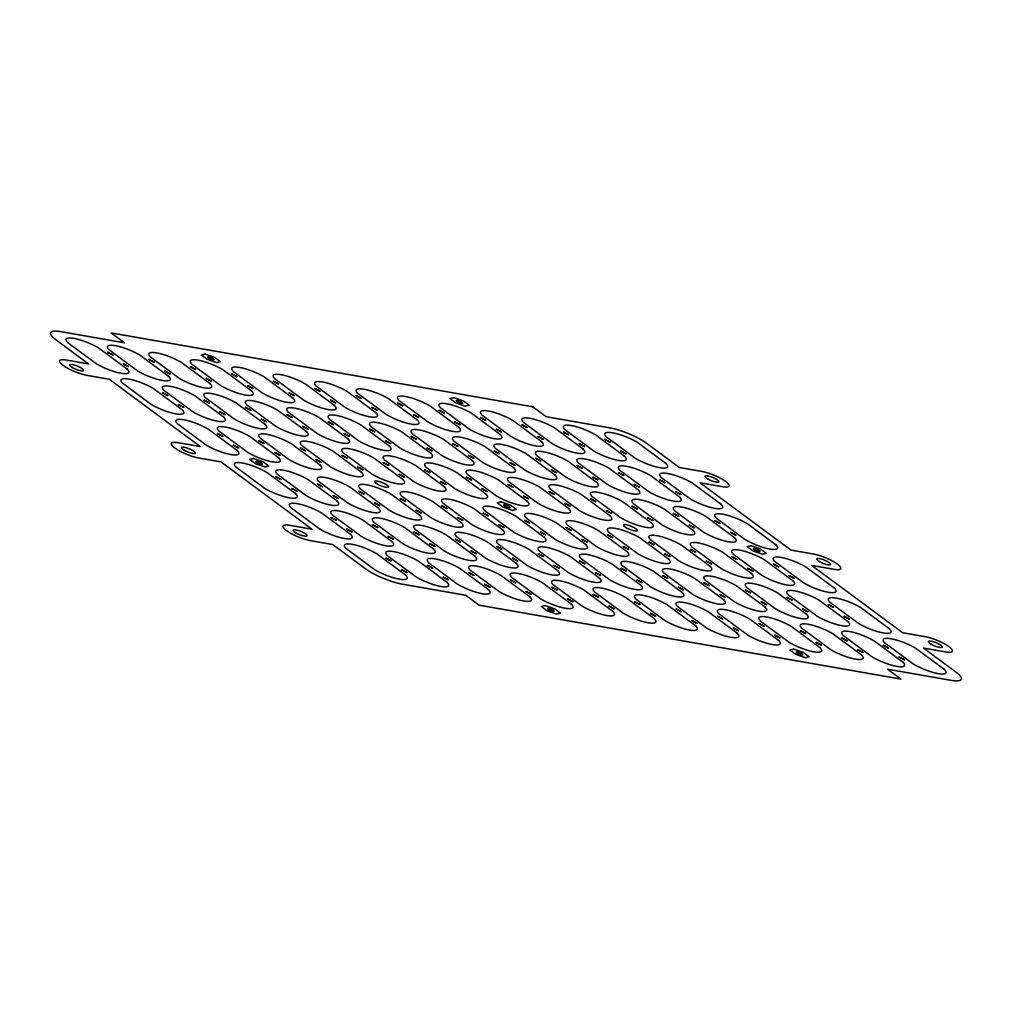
<?xml version="1.0" encoding="UTF-8"?>
<svg xmlns="http://www.w3.org/2000/svg" width="1012" height="1012" viewBox="0 0 1012 1012"><rect width="100%" height="100%" fill="white"/><g stroke="black" fill="none" stroke-linecap="round" stroke-linejoin="round"><path stroke-width="1.5" d="M107.601 352.214L112.838 354.984L107.601 352.214M123.388 363.89L128.625 366.673L123.401 363.865M149.042 359.475L154.267 362.283L149.08 359.424M164.829 371.151L170.067 373.934L164.829 371.151M162.59 392.896L167.828 395.667L162.603 392.858M178.378 404.572L183.615 407.343L178.378 404.572M190.496 366.736L195.721 369.544L190.534 366.686M206.284 378.425L211.508 381.22L206.321 378.374M204.032 400.157L209.269 402.928L204.032 400.157M219.819 411.833L225.043 414.642L219.857 411.783M217.58 433.566L222.817 436.349L217.593 433.541M231.938 373.997L237.162 376.806L231.976 373.959M233.367 445.255L238.592 448.05L233.405 445.204M247.725 385.686L252.949 388.481L247.763 385.635M245.486 407.419L250.723 410.189L245.486 407.419M261.273 419.094L266.51 421.877L261.286 419.069M259.021 440.84L264.246 443.635L259.059 440.789M273.392 381.271L278.629 384.041L273.404 381.246M274.821 452.516L280.058 455.286L274.834 452.49M289.179 392.947L294.403 395.755L289.217 392.896M286.927 414.68L292.164 417.463L286.927 414.68M276.023 476.804L281.247 479.612L276.061 476.753M302.714 426.368L307.964 429.139L302.714 426.368M291.81 488.48L297.047 491.263L291.81 488.48M300.475 448.101L305.7 450.897L300.513 448.05M314.833 388.532L320.07 391.302L314.846 388.507M316.263 459.777L321.5 462.56L316.275 459.752M330.62 400.208L335.857 402.991L330.633 400.183M328.381 421.953L333.606 424.749L328.419 421.903M317.464 484.065L322.689 486.873L317.502 484.014M344.169 433.629L349.393 436.425L344.207 433.579M333.264 495.753L338.489 498.549L333.302 495.703M341.917 455.362L347.154 458.145L341.929 455.337M331.013 517.486L336.25 520.257L331.013 517.486M356.287 395.793L361.512 398.601L356.325 395.743M357.717 467.038L362.954 469.821L357.717 467.038M346.8 529.162L352.037 531.945L346.8 529.162M372.074 407.482L377.299 410.277L372.112 407.431M369.823 429.214L375.06 431.985L369.835 429.189M358.918 491.339L364.156 494.109L358.931 491.301M385.61 440.89L390.834 443.699L385.648 440.84M374.706 503.015L379.93 505.81L374.744 502.964M383.371 462.623L388.608 465.406L383.371 462.623M372.467 524.747L377.704 527.53L372.467 524.747M397.729 403.054L402.966 405.837L397.741 403.029M399.158 474.312L404.395 477.082L399.158 474.312M388.254 536.423L393.491 539.206L388.266 536.398M386.002 558.169L391.227 560.964L386.04 558.118M413.516 414.743L418.74 417.539L413.554 414.692M411.277 436.476L416.514 439.246L411.289 436.45M400.36 498.6L405.597 501.37L400.385 498.574M401.789 569.845L407.039 572.615L401.815 569.819M427.064 448.152L432.288 450.96L427.102 448.101M416.16 510.276L421.384 513.084L416.198 510.225M424.812 469.897L430.049 472.667L424.812 469.897M413.908 532.008L419.145 534.791L413.908 532.008M439.183 410.328L444.42 413.098L439.195 410.29M440.612 481.573L445.849 484.343L440.612 481.573M429.695 543.697L434.932 546.467L429.695 543.697M427.456 565.43L432.681 568.225L427.494 565.379M454.97 422.004L460.207 424.774L454.983 421.979M452.718 443.737L457.955 446.52L452.731 443.711M441.814 505.861L447.038 508.669L441.852 505.81M443.243 577.106L448.48 579.889L443.256 577.08M468.505 455.425L473.742 458.196L468.531 455.387M457.601 517.537L462.838 520.32L457.614 517.511M466.266 477.158L471.503 479.928L466.266 477.158M455.362 539.282L460.574 542.078L455.387 539.232M480.624 417.589L485.849 420.385L480.662 417.539M482.054 488.834L487.278 491.642L482.091 488.783M471.149 550.958L476.374 553.754L471.187 550.907M468.898 572.691L474.135 575.474L468.91 572.665M496.411 429.265L501.648 432.048L496.424 429.24M494.172 450.998L499.397 453.806L494.21 450.947M483.255 513.122L488.48 515.93L483.293 513.071M484.685 584.379L489.922 587.15L484.685 584.379M509.959 462.686L515.197 465.457L509.972 462.661M499.055 524.811L504.28 527.606L499.093 524.76M507.708 484.419L512.945 487.189L507.708 484.419M496.803 546.543L502.041 549.314L496.816 546.518M522.078 424.85L527.315 427.621L522.091 424.825M523.508 496.095L528.719 498.903L523.533 496.044M512.591 558.219L517.815 561.027L512.629 558.169M510.352 579.952L515.589 582.735L510.352 579.952M537.865 436.526L543.102 439.309L537.865 436.526M535.614 458.272L540.851 461.042L535.626 458.246M524.709 520.383L529.946 523.166L524.722 520.358M526.139 591.64L531.376 594.411L526.139 591.64M551.401 469.947L556.625 472.756L551.439 469.897M540.497 532.072L545.721 534.867L540.534 532.021M549.162 491.68L554.399 494.463L549.174 491.655M538.257 553.804L543.495 556.575L538.27 553.779M563.52 432.111L568.757 434.894L563.532 432.086M564.949 503.369L570.173 506.164L564.987 503.318M554.045 565.48L559.282 568.263L554.057 565.455M551.793 587.226L557.03 589.996L551.793 587.226M579.307 443.8L584.544 446.57L579.307 443.8M577.068 465.533L582.305 468.303L577.068 465.533M566.151 527.657L571.388 530.427L566.151 527.657M567.58 598.902L572.817 601.672L567.58 598.902M592.855 477.209L598.092 479.992L592.868 477.183M581.951 539.333L587.188 542.103L581.963 539.307M590.603 498.941L595.84 501.724L590.616 498.916M579.699 561.065L584.923 563.874L579.737 561.015M604.961 439.385L610.211 442.155L604.986 439.347M606.403 510.63L611.64 513.4L606.416 510.605M595.486 572.754L600.723 575.524L595.499 572.729M593.247 594.487L598.484 597.257L593.247 594.487M620.761 451.061L625.998 453.831L620.761 451.061M618.509 472.794L623.746 475.577L618.522 472.768M607.605 534.918L612.829 537.714L607.643 534.867M609.034 606.163L614.259 608.971L609.072 606.112M634.296 484.47L639.533 487.253L634.309 484.444M623.392 546.594L628.629 549.377L623.405 546.569M632.057 506.215L637.282 509.011L632.095 506.164M621.14 568.327L626.365 571.135L621.178 568.289M647.844 517.891L653.082 520.661L647.857 517.866M636.94 580.015L642.177 582.785L636.953 579.99M634.688 601.748L639.926 604.518L634.688 601.748M659.963 480.055L665.2 482.838L659.976 480.03M649.046 542.179L654.283 544.962L649.059 542.154M650.476 613.424L655.7 616.232L650.514 613.373M675.75 491.743L680.987 494.514L675.763 491.718M664.846 553.855L670.083 556.638L664.859 553.83M673.499 513.476L678.736 516.246L673.511 513.451M662.594 575.6L667.831 578.371L662.607 575.575M689.286 525.152L694.51 527.96L689.324 525.101M678.382 587.276L683.606 590.085L678.419 587.226M676.142 609.009L681.38 611.792L676.155 608.984M690.5 549.44L695.737 552.223L690.513 549.415M691.93 620.698L697.167 623.468L691.942 620.672M706.287 561.129L711.525 563.899L706.287 561.129M714.953 520.737L720.19 523.52L714.953 520.737M704.036 582.861L709.285 585.632L704.036 582.861M730.74 532.413L735.977 535.196L730.753 532.388M719.836 594.537L725.073 597.32L719.848 594.512M717.584 616.283L722.808 619.078L717.622 616.232M731.942 556.714L737.179 559.484L731.954 556.676M733.371 627.959L738.608 630.729L733.384 627.933M747.741 568.39L752.979 571.16L747.741 568.39M745.49 590.122L750.727 592.905L745.502 590.097M761.277 601.811L766.514 604.581L761.277 601.811M759.038 623.544L764.262 626.339L759.076 623.493M773.396 563.975L778.633 566.745L773.396 563.975M774.825 635.22L780.05 638.028L774.863 635.169M789.183 575.651L794.42 578.434L789.196 575.626M786.931 597.384L792.181 600.167L786.957 597.358M802.731 609.072L807.956 611.868L802.769 609.022M800.479 630.805L805.716 633.575L800.492 630.78M816.267 642.481L821.491 645.289L816.304 642.43M828.385 604.657L833.61 607.453L828.423 604.607M844.172 616.333L849.41 619.104L844.185 616.308M841.933 638.066L847.17 640.849L841.933 638.066M857.721 649.755L862.958 652.525L857.733 649.717M883.375 645.327L888.599 648.135L883.413 645.276M899.162 657.016L904.399 659.786L899.162 657.016M205.094 354.036L201.35 355.01L207.131 359.298L216.669 362.6L220.414 361.626L214.62 357.337L205.094 354.036M453.781 397.615L450.036 398.601L455.817 402.877L465.356 406.179L469.1 405.205L463.306 400.929L453.781 397.615M253.455 458.474L249.711 459.448L255.492 463.736L265.03 467.038L268.775 466.051L262.981 461.776L253.455 458.474M501.029 501.863L497.284 502.837L503.065 507.113L512.603 510.427L516.348 509.441L510.554 505.165L501.029 501.863M750.917 545.658L747.172 546.632L752.953 550.907L762.491 554.222L766.236 553.235L760.442 548.959L750.917 545.658M545.076 605.543L541.331 606.517L547.112 610.805L556.651 614.107L560.395 613.133L554.614 608.844L545.076 605.543M793.762 649.122L790.018 650.109L795.799 654.384L805.337 657.686L809.081 656.712L803.3 652.424L793.762 649.122M532.856 406.824L111.092 332.91L124.476 342.802L61.112 331.696A28.437 6.679 22.1 0 0 55.926 339.792L88.575 363.94L66.324 360.044A18.456 4.339 22.1 0 0 62.959 365.294A18.456 4.339 22.1 0 0 87.019 375.351L109.271 379.26L200.287 446.583L178.023 442.674A18.456 4.339 22.1 0 0 174.671 447.936A18.456 4.339 22.1 0 0 198.719 457.993L220.983 461.889L312 529.213L289.736 525.317A18.456 4.339 22.1 0 0 286.383 530.566A18.456 4.339 22.1 0 0 310.431 540.623L332.695 544.532L365.345 568.681A28.437 6.679 22.1 0 0 402.409 584.177L465.773 595.284L479.144 605.176L900.908 679.09L887.524 669.198L950.888 680.304A28.437 6.679 22.1 0 0 956.074 672.208L923.425 648.059L945.676 651.956A18.456 4.339 22.1 0 0 949.041 646.706A18.456 4.339 22.1 0 0 924.981 636.649L902.729 632.74L811.713 565.417L833.977 569.326A18.456 4.339 22.1 0 0 837.329 564.063A18.456 4.339 22.1 0 0 813.281 554.007L791.017 550.111L700 482.787L722.264 486.683A18.456 4.339 22.1 0 0 725.617 481.434A18.456 4.339 22.1 0 0 701.569 471.377L679.305 467.468L646.655 443.319A28.437 6.679 22.1 0 0 609.591 427.823L546.227 416.716L532.856 406.824M665.985 463.521L637.408 442.383A21.429 5.035 22.1 0 0 612.652 432.82A21.429 5.035 22.1 0 0 606.428 436.956L634.992 458.094A21.429 5.035 22.1 0 0 659.748 467.658A21.429 5.035 22.1 0 0 665.985 463.521M720.974 504.204L692.398 483.066A21.429 5.035 22.1 0 0 667.654 473.502A21.429 5.035 22.1 0 0 661.418 477.639L689.994 498.777A21.429 5.035 22.1 0 0 714.75 508.34A21.429 5.035 22.1 0 0 720.974 504.204M775.964 544.886L747.4 523.748A21.429 5.035 22.1 0 0 722.644 514.185A21.429 5.035 22.1 0 0 716.407 518.308L744.984 539.447A21.429 5.035 22.1 0 0 769.74 549.023A21.429 5.035 22.1 0 0 775.964 544.886M834.407 588.111L805.843 566.973A21.429 5.035 22.1 0 0 781.087 557.41A21.429 5.035 22.1 0 0 774.85 561.546L803.427 582.684A21.429 5.035 22.1 0 0 828.183 592.248A21.429 5.035 22.1 0 0 834.407 588.111M889.409 628.794L860.832 607.655A21.429 5.035 22.1 0 0 836.076 598.092A21.429 5.035 22.1 0 0 829.84 602.229L858.416 623.367A21.429 5.035 22.1 0 0 883.172 632.93A21.429 5.035 22.1 0 0 889.409 628.794M944.398 669.476L915.822 648.338A21.429 5.035 22.1 0 0 891.066 638.774A21.429 5.035 22.1 0 0 884.83 642.911L913.406 664.049A21.429 5.035 22.1 0 0 938.162 673.612A21.429 5.035 22.1 0 0 944.398 669.476M624.543 456.26L595.967 435.122A21.429 5.035 22.1 0 0 571.211 425.559A21.429 5.035 22.1 0 0 564.974 429.695L593.551 450.833A21.429 5.035 22.1 0 0 618.307 460.397A21.429 5.035 22.1 0 0 624.543 456.26M679.533 496.943L650.956 475.804A21.429 5.035 22.1 0 0 626.2 466.241A21.429 5.035 22.1 0 0 619.964 470.365L648.54 491.503A21.429 5.035 22.1 0 0 673.296 501.079A21.429 5.035 22.1 0 0 679.533 496.943M734.522 537.625L705.946 516.487A21.429 5.035 22.1 0 0 681.19 506.911A21.429 5.035 22.1 0 0 674.953 511.047L703.53 532.185A21.429 5.035 22.1 0 0 728.286 541.749A21.429 5.035 22.1 0 0 734.522 537.625M792.965 580.85L764.389 559.712A21.429 5.035 22.1 0 0 739.633 550.148A21.429 5.035 22.1 0 0 733.396 554.285L761.973 575.423A21.429 5.035 22.1 0 0 786.729 584.987A21.429 5.035 22.1 0 0 792.965 580.85M847.955 621.532L819.378 600.394A21.429 5.035 22.1 0 0 794.622 590.831A21.429 5.035 22.1 0 0 788.399 594.967L816.962 616.106A21.429 5.035 22.1 0 0 841.718 625.669A21.429 5.035 22.1 0 0 847.955 621.532M902.944 662.215L874.368 641.077A21.429 5.035 22.1 0 0 849.612 631.513A21.429 5.035 22.1 0 0 843.388 635.65L871.964 656.788A21.429 5.035 22.1 0 0 896.721 666.351A21.429 5.035 22.1 0 0 902.944 662.215M583.089 448.999L554.513 427.861A21.429 5.035 22.1 0 0 529.757 418.285A21.429 5.035 22.1 0 0 523.533 422.421L552.097 443.56A21.429 5.035 22.1 0 0 576.853 453.136A21.429 5.035 22.1 0 0 583.089 448.999M638.079 489.681L609.502 468.543A21.429 5.035 22.1 0 0 584.759 458.967A21.429 5.035 22.1 0 0 578.522 463.104L607.099 484.242A21.429 5.035 22.1 0 0 631.855 493.805A21.429 5.035 22.1 0 0 638.079 489.681M693.068 530.351L664.504 509.213A21.429 5.035 22.1 0 0 639.748 499.65A21.429 5.035 22.1 0 0 633.512 503.786L662.088 524.924A21.429 5.035 22.1 0 0 686.844 534.488A21.429 5.035 22.1 0 0 693.068 530.351M751.511 573.589L722.947 552.451A21.429 5.035 22.1 0 0 698.191 542.887A21.429 5.035 22.1 0 0 691.955 547.024L720.531 568.162A21.429 5.035 22.1 0 0 745.287 577.725A21.429 5.035 22.1 0 0 751.511 573.589M806.513 614.271L777.937 593.133A21.429 5.035 22.1 0 0 753.181 583.57A21.429 5.035 22.1 0 0 746.945 587.706L775.521 608.832A21.429 5.035 22.1 0 0 800.277 618.408A21.429 5.035 22.1 0 0 806.513 614.271M861.503 654.954L832.927 633.816A21.429 5.035 22.1 0 0 808.171 624.24A21.429 5.035 22.1 0 0 801.934 628.376L830.51 649.514A21.429 5.035 22.1 0 0 855.266 659.09A21.429 5.035 22.1 0 0 861.503 654.954M541.648 441.725L513.071 420.6A21.429 5.035 22.1 0 0 488.315 411.024A21.429 5.035 22.1 0 0 482.079 415.16L510.655 436.298A21.429 5.035 22.1 0 0 535.411 445.862A21.429 5.035 22.1 0 0 541.648 441.725M596.637 482.408L568.061 461.27A21.429 5.035 22.1 0 0 543.305 451.706A21.429 5.035 22.1 0 0 537.068 455.843L565.645 476.981A21.429 5.035 22.1 0 0 590.401 486.544A21.429 5.035 22.1 0 0 596.637 482.408M651.627 523.09L623.05 501.952A21.429 5.035 22.1 0 0 598.294 492.389A21.429 5.035 22.1 0 0 592.058 496.525L620.634 517.663A21.429 5.035 22.1 0 0 645.39 527.227A21.429 5.035 22.1 0 0 651.627 523.09M710.07 566.328L681.493 545.19A21.429 5.035 22.1 0 0 656.737 535.626A21.429 5.035 22.1 0 0 650.514 539.75L679.077 560.888A21.429 5.035 22.1 0 0 703.833 570.464A21.429 5.035 22.1 0 0 710.07 566.328M765.059 607.01L736.483 585.872A21.429 5.035 22.1 0 0 711.727 576.296A21.429 5.035 22.1 0 0 705.503 580.433L734.067 601.571A21.429 5.035 22.1 0 0 758.823 611.147A21.429 5.035 22.1 0 0 765.059 607.01M820.049 647.68L791.473 626.542A21.429 5.035 22.1 0 0 766.716 616.978A21.429 5.035 22.1 0 0 760.493 621.115L789.069 642.253A21.429 5.035 22.1 0 0 813.825 651.817A21.429 5.035 22.1 0 0 820.049 647.68M500.194 434.464L471.617 413.326A21.429 5.035 22.1 0 0 446.861 403.763A21.429 5.035 22.1 0 0 440.637 407.899L469.214 429.037A21.429 5.035 22.1 0 0 493.957 438.601A21.429 5.035 22.1 0 0 500.194 434.464M555.183 475.147L526.607 454.008A21.429 5.035 22.1 0 0 501.863 444.445A21.429 5.035 22.1 0 0 495.627 448.582L524.203 469.72A21.429 5.035 22.1 0 0 548.959 479.283A21.429 5.035 22.1 0 0 555.183 475.147M610.173 515.829L581.609 494.691A21.429 5.035 22.1 0 0 556.853 485.127A21.429 5.035 22.1 0 0 550.617 489.264L579.193 510.402A21.429 5.035 22.1 0 0 603.949 519.966A21.429 5.035 22.1 0 0 610.173 515.829M668.616 559.067L640.052 537.929A21.429 5.035 22.1 0 0 615.296 528.353A21.429 5.035 22.1 0 0 609.06 532.489L637.636 553.627A21.429 5.035 22.1 0 0 662.392 563.191A21.429 5.035 22.1 0 0 668.616 559.067M723.618 599.736L695.042 578.598A21.429 5.035 22.1 0 0 670.286 569.035A21.429 5.035 22.1 0 0 664.049 573.172L692.625 594.31A21.429 5.035 22.1 0 0 717.381 603.873A21.429 5.035 22.1 0 0 723.618 599.736M778.607 640.419L750.031 619.281A21.429 5.035 22.1 0 0 725.275 609.717A21.429 5.035 22.1 0 0 719.039 613.854L747.615 634.992A21.429 5.035 22.1 0 0 772.371 644.555A21.429 5.035 22.1 0 0 778.607 640.419M458.752 427.203L430.176 406.065A21.429 5.035 22.1 0 0 405.42 396.502A21.429 5.035 22.1 0 0 399.183 400.638L427.76 421.776A21.429 5.035 22.1 0 0 452.516 431.34A21.429 5.035 22.1 0 0 458.752 427.203M513.742 467.886L485.165 446.747A21.429 5.035 22.1 0 0 460.409 437.184A21.429 5.035 22.1 0 0 454.173 441.321L482.749 462.459A21.429 5.035 22.1 0 0 507.505 472.022A21.429 5.035 22.1 0 0 513.742 467.886M568.731 508.568L540.155 487.43A21.429 5.035 22.1 0 0 515.399 477.854A21.429 5.035 22.1 0 0 509.162 481.99L537.739 503.128A21.429 5.035 22.1 0 0 562.495 512.704A21.429 5.035 22.1 0 0 568.731 508.568M627.174 551.793L598.598 530.655A21.429 5.035 22.1 0 0 573.842 521.091A21.429 5.035 22.1 0 0 567.618 525.228L596.182 546.366A21.429 5.035 22.1 0 0 620.938 555.93A21.429 5.035 22.1 0 0 627.174 551.793M682.164 592.475L653.588 571.337A21.429 5.035 22.1 0 0 628.832 561.774A21.429 5.035 22.1 0 0 622.608 565.91L651.171 587.049A21.429 5.035 22.1 0 0 675.927 596.612A21.429 5.035 22.1 0 0 682.164 592.475M737.153 633.158L708.577 612.02A21.429 5.035 22.1 0 0 683.834 602.456A21.429 5.035 22.1 0 0 677.597 606.593L706.174 627.731A21.429 5.035 22.1 0 0 730.93 637.294A21.429 5.035 22.1 0 0 737.153 633.158M417.298 419.942L388.722 398.804A21.429 5.035 22.1 0 0 363.966 389.24A21.429 5.035 22.1 0 0 357.742 393.377L386.318 414.503A21.429 5.035 22.1 0 0 411.062 424.079A21.429 5.035 22.1 0 0 417.298 419.942M472.288 460.624L443.724 439.486A21.429 5.035 22.1 0 0 418.968 429.91A21.429 5.035 22.1 0 0 412.732 434.047L441.308 455.185A21.429 5.035 22.1 0 0 466.064 464.761A21.429 5.035 22.1 0 0 472.288 460.624M527.277 501.294L498.714 480.156A21.429 5.035 22.1 0 0 473.958 470.593A21.429 5.035 22.1 0 0 467.721 474.729L496.297 495.867A21.429 5.035 22.1 0 0 521.053 505.431A21.429 5.035 22.1 0 0 527.277 501.294M585.72 544.532L557.157 523.394A21.429 5.035 22.1 0 0 532.401 513.83A21.429 5.035 22.1 0 0 526.164 517.967L554.74 539.105A21.429 5.035 22.1 0 0 579.496 548.668A21.429 5.035 22.1 0 0 585.72 544.532M640.722 585.214L612.146 564.076A21.429 5.035 22.1 0 0 587.39 554.513A21.429 5.035 22.1 0 0 581.154 558.649L609.73 579.787A21.429 5.035 22.1 0 0 634.486 589.351A21.429 5.035 22.1 0 0 640.722 585.214M695.712 625.897L667.136 604.759A21.429 5.035 22.1 0 0 642.38 595.195A21.429 5.035 22.1 0 0 636.143 599.319L664.72 620.457A21.429 5.035 22.1 0 0 689.476 630.033A21.429 5.035 22.1 0 0 695.712 625.897M375.857 412.681L347.28 391.543A21.429 5.035 22.1 0 0 322.524 381.967A21.429 5.035 22.1 0 0 316.288 386.103L344.864 407.241A21.429 5.035 22.1 0 0 369.62 416.805A21.429 5.035 22.1 0 0 375.857 412.681M430.846 453.351L402.27 432.213A21.429 5.035 22.1 0 0 377.514 422.649A21.429 5.035 22.1 0 0 371.277 426.786L399.854 447.924A21.429 5.035 22.1 0 0 424.61 457.487A21.429 5.035 22.1 0 0 430.846 453.351M485.836 494.033L457.26 472.895A21.429 5.035 22.1 0 0 432.503 463.332A21.429 5.035 22.1 0 0 426.28 467.468L454.843 488.606A21.429 5.035 22.1 0 0 479.599 498.17A21.429 5.035 22.1 0 0 485.836 494.033M544.279 537.271L515.703 516.133A21.429 5.035 22.1 0 0 490.947 506.569A21.429 5.035 22.1 0 0 484.723 510.706L513.286 531.844A21.429 5.035 22.1 0 0 538.042 541.407A21.429 5.035 22.1 0 0 544.279 537.271M599.268 577.953L570.692 556.815A21.429 5.035 22.1 0 0 545.936 547.239A21.429 5.035 22.1 0 0 539.712 551.376L568.276 572.514A21.429 5.035 22.1 0 0 593.032 582.09A21.429 5.035 22.1 0 0 599.268 577.953M654.258 618.623L625.682 597.497A21.429 5.035 22.1 0 0 600.938 587.921A21.429 5.035 22.1 0 0 594.702 592.058L623.278 613.196A21.429 5.035 22.1 0 0 648.034 622.76A21.429 5.035 22.1 0 0 654.258 618.623M334.403 405.407L305.826 384.269A21.429 5.035 22.1 0 0 281.07 374.706A21.429 5.035 22.1 0 0 274.847 378.842L303.423 399.98A21.429 5.035 22.1 0 0 328.166 409.544A21.429 5.035 22.1 0 0 334.403 405.407M389.392 446.09L360.829 424.951A21.429 5.035 22.1 0 0 336.073 415.388A21.429 5.035 22.1 0 0 329.836 419.525L358.412 440.663A21.429 5.035 22.1 0 0 383.168 450.226A21.429 5.035 22.1 0 0 389.392 446.09M444.382 486.772L415.818 465.634A21.429 5.035 22.1 0 0 391.062 456.07A21.429 5.035 22.1 0 0 384.826 460.207L413.402 481.345A21.429 5.035 22.1 0 0 438.158 490.909A21.429 5.035 22.1 0 0 444.382 486.772M502.837 530.01L474.261 508.872A21.429 5.035 22.1 0 0 449.505 499.295A21.429 5.035 22.1 0 0 443.269 503.432L471.845 524.57A21.429 5.035 22.1 0 0 496.601 534.146A21.429 5.035 22.1 0 0 502.837 530.01M557.827 570.679L529.251 549.541A21.429 5.035 22.1 0 0 504.495 539.978A21.429 5.035 22.1 0 0 498.258 544.114L526.835 565.253A21.429 5.035 22.1 0 0 551.591 574.816A21.429 5.035 22.1 0 0 557.827 570.679M612.817 611.362L584.24 590.224A21.429 5.035 22.1 0 0 559.484 580.66A21.429 5.035 22.1 0 0 553.248 584.797L581.824 605.935A21.429 5.035 22.1 0 0 606.58 615.498A21.429 5.035 22.1 0 0 612.817 611.362M292.961 398.146L264.385 377.008A21.429 5.035 22.1 0 0 239.629 367.445A21.429 5.035 22.1 0 0 233.392 371.581L261.969 392.719A21.429 5.035 22.1 0 0 286.725 402.283A21.429 5.035 22.1 0 0 292.961 398.146M347.951 438.828L319.375 417.69A21.429 5.035 22.1 0 0 294.618 408.127A21.429 5.035 22.1 0 0 288.382 412.263L316.958 433.402A21.429 5.035 22.1 0 0 341.714 442.965A21.429 5.035 22.1 0 0 347.951 438.828M402.94 479.511L374.364 458.373A21.429 5.035 22.1 0 0 349.608 448.809A21.429 5.035 22.1 0 0 343.384 452.933L371.948 474.071A21.429 5.035 22.1 0 0 396.704 483.647A21.429 5.035 22.1 0 0 402.94 479.511M461.383 522.736L432.807 501.598A21.429 5.035 22.1 0 0 408.051 492.034A21.429 5.035 22.1 0 0 401.827 496.171L430.391 517.309A21.429 5.035 22.1 0 0 455.147 526.872A21.429 5.035 22.1 0 0 461.383 522.736M516.373 563.418L487.797 542.28A21.429 5.035 22.1 0 0 463.041 532.717A21.429 5.035 22.1 0 0 456.817 536.853L485.393 557.991A21.429 5.035 22.1 0 0 510.137 567.555A21.429 5.035 22.1 0 0 516.373 563.418M571.363 604.101L542.786 582.963A21.429 5.035 22.1 0 0 518.043 573.399A21.429 5.035 22.1 0 0 511.806 577.536L540.383 598.674A21.429 5.035 22.1 0 0 565.139 608.237A21.429 5.035 22.1 0 0 571.363 604.101M251.507 390.885L222.931 369.747A21.429 5.035 22.1 0 0 198.175 360.183A21.429 5.035 22.1 0 0 191.951 364.32L220.527 385.458A21.429 5.035 22.1 0 0 245.283 395.022A21.429 5.035 22.1 0 0 251.507 390.885M306.497 431.567L277.933 410.429A21.429 5.035 22.1 0 0 253.177 400.853A21.429 5.035 22.1 0 0 246.941 404.99L275.517 426.128A21.429 5.035 22.1 0 0 300.273 435.704A21.429 5.035 22.1 0 0 306.497 431.567M361.486 472.25L332.923 451.112A21.429 5.035 22.1 0 0 308.167 441.536A21.429 5.035 22.1 0 0 301.93 445.672L330.507 466.81A21.429 5.035 22.1 0 0 355.263 476.374A21.429 5.035 22.1 0 0 361.486 472.25M419.942 515.475L391.366 494.337A21.429 5.035 22.1 0 0 366.61 484.773A21.429 5.035 22.1 0 0 360.373 488.91L388.95 510.048A21.429 5.035 22.1 0 0 413.706 519.611A21.429 5.035 22.1 0 0 419.942 515.475M474.932 556.157L446.355 535.019A21.429 5.035 22.1 0 0 421.599 525.456A21.429 5.035 22.1 0 0 415.363 529.592L443.939 550.73A21.429 5.035 22.1 0 0 468.695 560.294A21.429 5.035 22.1 0 0 474.932 556.157M529.921 596.84L501.345 575.702A21.429 5.035 22.1 0 0 476.589 566.138A21.429 5.035 22.1 0 0 470.352 570.275L498.929 591.4A21.429 5.035 22.1 0 0 523.685 600.976A21.429 5.035 22.1 0 0 529.921 596.84M210.066 383.624L181.49 362.486A21.429 5.035 22.1 0 0 156.733 352.91A21.429 5.035 22.1 0 0 150.497 357.046L179.073 378.184A21.429 5.035 22.1 0 0 203.829 387.76A21.429 5.035 22.1 0 0 210.066 383.624M265.055 424.294L236.479 403.168A21.429 5.035 22.1 0 0 211.723 393.592A21.429 5.035 22.1 0 0 205.487 397.729L234.063 418.867A21.429 5.035 22.1 0 0 258.819 428.43A21.429 5.035 22.1 0 0 265.055 424.294M320.045 464.976L291.469 443.838A21.429 5.035 22.1 0 0 266.713 434.274A21.429 5.035 22.1 0 0 260.489 438.411L289.052 459.549A21.429 5.035 22.1 0 0 313.809 469.113A21.429 5.035 22.1 0 0 320.045 464.976M378.488 508.214L349.912 487.076A21.429 5.035 22.1 0 0 325.156 477.512A21.429 5.035 22.1 0 0 318.932 481.649L347.495 502.787A21.429 5.035 22.1 0 0 372.252 512.35A21.429 5.035 22.1 0 0 378.488 508.214M433.478 548.896L404.901 527.758A21.429 5.035 22.1 0 0 380.145 518.195A21.429 5.035 22.1 0 0 373.921 522.318L402.498 543.457A21.429 5.035 22.1 0 0 427.241 553.033A21.429 5.035 22.1 0 0 433.478 548.896M488.467 589.579L459.903 568.44A21.429 5.035 22.1 0 0 435.147 558.864A21.429 5.035 22.1 0 0 428.911 563.001L457.487 584.139A21.429 5.035 22.1 0 0 482.243 593.715A21.429 5.035 22.1 0 0 488.467 589.579M168.612 376.35L140.035 355.212A21.429 5.035 22.1 0 0 115.279 345.649A21.429 5.035 22.1 0 0 109.056 349.785L137.632 370.923A21.429 5.035 22.1 0 0 162.388 380.487A21.429 5.035 22.1 0 0 168.612 376.35M223.601 417.033L195.038 395.894A21.429 5.035 22.1 0 0 170.282 386.331A21.429 5.035 22.1 0 0 164.045 390.468L192.622 411.606A21.429 5.035 22.1 0 0 217.378 421.169A21.429 5.035 22.1 0 0 223.601 417.033M278.604 457.715L250.027 436.577A21.429 5.035 22.1 0 0 225.271 427.013A21.429 5.035 22.1 0 0 219.035 431.15L247.611 452.288A21.429 5.035 22.1 0 0 272.367 461.851A21.429 5.035 22.1 0 0 278.604 457.715M337.047 500.953L308.47 479.814A21.429 5.035 22.1 0 0 283.714 470.251A21.429 5.035 22.1 0 0 277.478 474.375L306.054 495.513A21.429 5.035 22.1 0 0 330.81 505.089A21.429 5.035 22.1 0 0 337.047 500.953M392.036 541.635L363.46 520.497A21.429 5.035 22.1 0 0 338.704 510.921A21.429 5.035 22.1 0 0 332.467 515.057L361.044 536.196A21.429 5.035 22.1 0 0 385.8 545.759A21.429 5.035 22.1 0 0 392.036 541.635M447.026 582.305L418.449 561.167A21.429 5.035 22.1 0 0 393.693 551.603A21.429 5.035 22.1 0 0 387.457 555.74L416.033 576.878A21.429 5.035 22.1 0 0 440.789 586.441A21.429 5.035 22.1 0 0 447.026 582.305M127.17 369.089L98.594 347.951A21.429 5.035 22.1 0 0 73.838 338.387A21.429 5.035 22.1 0 0 67.602 342.524L96.178 363.662A21.429 5.035 22.1 0 0 120.934 373.226A21.429 5.035 22.1 0 0 127.17 369.089M182.16 409.771L153.584 388.633A21.429 5.035 22.1 0 0 128.828 379.07A21.429 5.035 22.1 0 0 122.591 383.206L151.167 404.345A21.429 5.035 22.1 0 0 175.924 413.908A21.429 5.035 22.1 0 0 182.16 409.771M237.15 450.454L208.573 429.316A21.429 5.035 22.1 0 0 183.817 419.752A21.429 5.035 22.1 0 0 177.593 423.889L206.157 445.027A21.429 5.035 22.1 0 0 230.913 454.59A21.429 5.035 22.1 0 0 237.15 450.454M295.593 493.692L267.016 472.553A21.429 5.035 22.1 0 0 242.26 462.977A21.429 5.035 22.1 0 0 236.036 467.114L264.6 488.252A21.429 5.035 22.1 0 0 289.356 497.815A21.429 5.035 22.1 0 0 295.593 493.692M350.582 534.361L322.006 513.223A21.429 5.035 22.1 0 0 297.25 503.66A21.429 5.035 22.1 0 0 291.026 507.796L319.602 528.934A21.429 5.035 22.1 0 0 344.346 538.498A21.429 5.035 22.1 0 0 350.582 534.361M405.572 575.044L377.008 553.906A21.429 5.035 22.1 0 0 352.252 544.342A21.429 5.035 22.1 0 0 346.015 548.479L374.592 569.617A21.429 5.035 22.1 0 0 399.348 579.18A21.429 5.035 22.1 0 0 405.572 575.044M797.532 653.347A3.517 0.822 22.1 0 0 802.794 654.764A3.517 0.822 22.1 0 0 798.316 652.12A3.517 0.822 22.1 0 0 797.532 653.347M548.846 609.755A3.517 0.822 22.1 0 0 554.108 611.185A3.517 0.822 22.1 0 0 549.63 608.528A3.517 0.822 22.1 0 0 548.846 609.755M208.864 358.248A3.517 0.822 22.1 0 0 214.127 359.677A3.517 0.822 22.1 0 0 209.648 357.021A3.517 0.822 22.1 0 0 208.864 358.248M457.55 401.84A3.517 0.822 22.1 0 0 462.813 403.257A3.517 0.822 22.1 0 0 458.335 400.613A3.517 0.822 22.1 0 0 457.55 401.84M257.225 462.686A3.517 0.822 22.1 0 0 262.487 464.116A3.517 0.822 22.1 0 0 258.009 461.459A3.517 0.822 22.1 0 0 257.225 462.686M754.686 549.87A3.517 0.822 22.1 0 0 759.949 551.287A3.517 0.822 22.1 0 0 755.471 548.643A3.517 0.822 22.1 0 0 754.686 549.87M504.798 506.076A3.517 0.822 22.1 0 0 510.061 507.493A3.517 0.822 22.1 0 0 505.583 504.849A3.517 0.822 22.1 0 0 504.798 506.076M377.375 484.065A7.489 1.758 22.1 0 0 388.557 487.101A7.489 1.758 22.1 0 0 379.045 481.459A7.489 1.758 22.1 0 0 377.375 484.065M626.061 527.657A7.489 1.758 22.1 0 0 637.244 530.68A7.489 1.758 22.1 0 0 627.731 525.038A7.489 1.758 22.1 0 0 626.061 527.657M931.04 644.163A7.489 1.758 22.1 0 0 942.235 647.187A7.489 1.758 22.1 0 0 932.71 641.557A7.489 1.758 22.1 0 0 931.04 644.163M819.341 561.533A7.489 1.758 22.1 0 0 830.523 564.557A7.489 1.758 22.1 0 0 821.01 558.915A7.489 1.758 22.1 0 0 819.341 561.533M707.628 478.891A7.489 1.758 22.1 0 0 718.824 481.914A7.489 1.758 22.1 0 0 709.298 476.285A7.489 1.758 22.1 0 0 707.628 478.891M295.795 532.831A7.489 1.758 22.1 0 0 306.99 535.854A7.489 1.758 22.1 0 0 297.465 530.225A7.489 1.758 22.1 0 0 295.795 532.831M184.095 450.201A7.489 1.758 22.1 0 0 195.278 453.224A7.489 1.758 22.1 0 0 185.765 447.582A7.489 1.758 22.1 0 0 184.095 450.201M72.383 367.558A7.489 1.758 22.1 0 0 83.579 370.582A7.489 1.758 22.1 0 0 74.053 364.952A7.489 1.758 22.1 0 0 72.383 367.558"/></g></svg>
